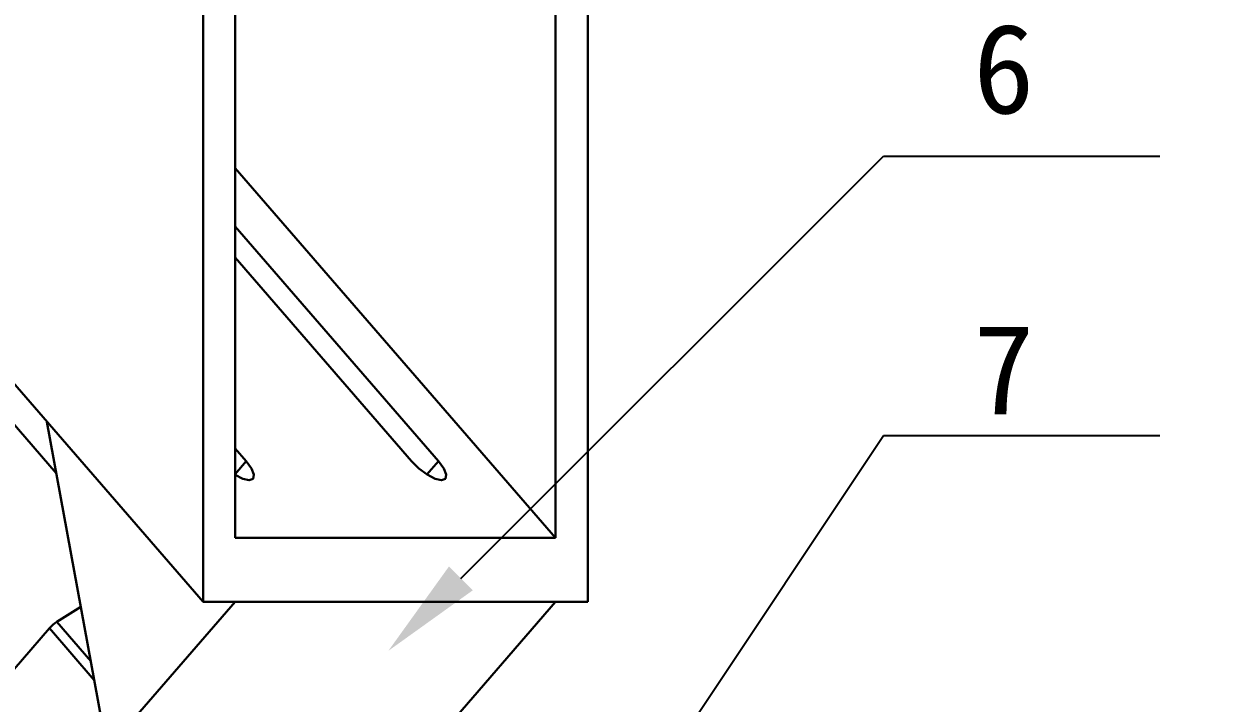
# Model space of a CAD drawing. Header units: millimetres. Extents: x 786 to 1380, y -734 to -314.
# Drawn here: x 1003.6 to 1049.91, y -448.41 to -421.89 of the extents above; entities that cross this region are included whole.
import ezdxf
from ezdxf import colors
from ezdxf.entities.mleader import LeaderData, LeaderLine
from ezdxf.math import Vec2, Vec3

# ---------------------------------------------------------------- set-up
doc = ezdxf.new("R2010")
doc.units = ezdxf.units.MM
doc.layers.add('粗实线层', color=7, linetype='Continuous', lineweight=15)

msp = doc.modelspace()

# ---------------------------------------------------------------- linework, layer by layer
at = {"layer": '粗实线层', "color": 7, "linetype": 'Continuous', "lineweight": 30}
for p, q in [((1010.5941, -444.4542), (1010.5941, -410.7159)), ((1025.5941, -444.4542), (1025.5941, -410.7159)), ((1011.8441, -441.9542), (1011.8441, -413.2159)), ((1024.3441, -441.9542), (1024.3441, -413.2159)), ((994.3662, -425.7159), (1010.5941, -444.4542)), ((1024.3441, -441.9542), (1011.8441, -427.5205)), ((1011.8441, -429.801), (1019.7774, -438.9616)), ((1011.8441, -431.0135), (1018.7274, -438.9616)), ((1004.5024, -437.4202), (1006.6389, -449.0504)), ((1011.8441, -438.4613), (1012.2774, -438.9616)), ((1011.8441, -441.9542), (1024.3441, -441.9542)), ((997.7595, -460.7177), (1011.8441, -444.4542)), ((1010.5941, -444.4542), (1025.5941, -444.4542)), ((1011.8441, -444.4542), (1024.3441, -444.4542)), ((1024.3441, -444.4542), (1019.2564, -450.329)), ((1005.8287, -444.6398), (1004.8931, -445.2346)), ((1004.6033, -445.4846), (995.3652, -456.1518))]:
    msp.add_line(p, q, dxfattribs=at)
at = {"layer": '粗实线层', "color": 8, "linetype": 'Continuous', "lineweight": 30}
for p, q in [((1004.8723, -439.4335), (1000.096, -433.9184)), ((1012.2774, -438.9616), (1011.8441, -439.4619)), ((1019.7774, -438.9616), (1019.3274, -439.4812)), ((1004.8931, -445.2346), (1006.2193, -446.7659)), ((1006.3556, -447.5079), (1004.6033, -445.4846))]:
    msp.add_line(p, q, dxfattribs=at)
at = {"layer": '粗实线层', "color": 7, "linetype": 'Continuous', "lineweight": 30, "flags": 128}
for points in [[(1012.2774, -438.9616), (1012.4835, -439.2457), (1012.5783, -439.4866), (1012.5473, -439.6475), (1012.3954, -439.7041), (1012.1455, -439.6475), (1011.8441, -439.4918)], [(1018.7274, -438.9616), (1019.0134, -439.2457), (1019.3358, -439.4866), (1019.6455, -439.6475), (1019.8954, -439.7041), (1020.0473, -439.6475), (1020.0783, -439.4866), (1019.9835, -439.2457), (1019.7774, -438.9616)]]:
    msp.add_lwpolyline(points, dxfattribs=at)
at = {"layer": '粗实线层', "color": 7, "linetype": 'Continuous', "lineweight": 30}
msp.add_arc((1005.6273, -446.3784), 1.3592, 122.69755, 138.88252, dxfattribs=at)

# ---------------------------------------------------------------- texts
at = {"layer": '粗实线层', "lineweight": 15, "char_height": 3.5, "attachment_point": 1}
for s, insert in [('6', (1040.6321, -421.8884)), ('7', (1040.6321, -433.6284))]:
    msp.add_mtext_dynamic_manual_height_columns(s, width=8.664847, gutter_width=17.5, heights=[0], dxfattribs=dict(at, insert=insert))

# ---------------------------------------------------------------- leaders
at = {"layer": '粗实线层', "lineweight": 15}
ml = msp.add_multileader_mtext('Standard', dxfattribs=at)
ml.set_content('', color=256)
ml.set_leader_properties()
ml.build(insert=Vec2(0, 0))
ml.multileader.update_dxf_attribs({"text_right_attachment_type": 6, "dogleg_length": 0.36})
ctx = ml.context
ctx.base_point, ctx.plane_origin = Vec3(1047.9095, -427.0532), Vec3(1017.8215, -446.3638)
ctx.right_attachment = 6
notes = []
notes.append((ctx, [(0, (1, 1, 0), (1037.1321, -427.0532), (1, 0), 10.7774, [(0, [(1017.8215, -446.3638)], 0, [])])]))
ctx.mtext.insert, ctx.mtext.flow_direction = Vec3(1049.9095, -425.0532), 5
ml = msp.add_multileader_mtext('Standard', dxfattribs=at)
ml.set_content('', color=256)
ml.set_leader_properties()
ml.build(insert=Vec2(0, 0))
ml.multileader.update_dxf_attribs({"text_right_attachment_type": 6, "dogleg_length": 0.36})
ctx = ml.context
ctx.base_point, ctx.plane_origin = Vec3(1047.9095, -437.9581), Vec3(1024.274, -457.2687)
ctx.right_attachment = 6
notes.append((ctx, [(0, (1, 1, 0), (1037.1321, -437.9581), (1, 0), 10.7774, [(0, [(1024.274, -457.2687)], 0, [])])]))
ctx.mtext.insert, ctx.mtext.flow_direction = Vec3(1049.9095, -435.9581), 5
for ctx, leaders in notes:
    for number, flags, end, landing, length, lines in leaders:
        leader = LeaderData()
        leader.index, (leader.has_last_leader_line, leader.has_dogleg_vector, leader.attachment_direction) = number, flags
        leader.last_leader_point, leader.dogleg_vector, leader.dogleg_length = Vec3(end), Vec3(landing), length
        for number, points, colour, breaks in lines:
            line = LeaderLine()
            line.index, line.vertices, line.color, line.breaks = number, Vec3.list(points), colors.encode_raw_color(colour), breaks
            leader.lines.append(line)
        ctx.leaders.append(leader)

doc.saveas('drawing.dxf')
